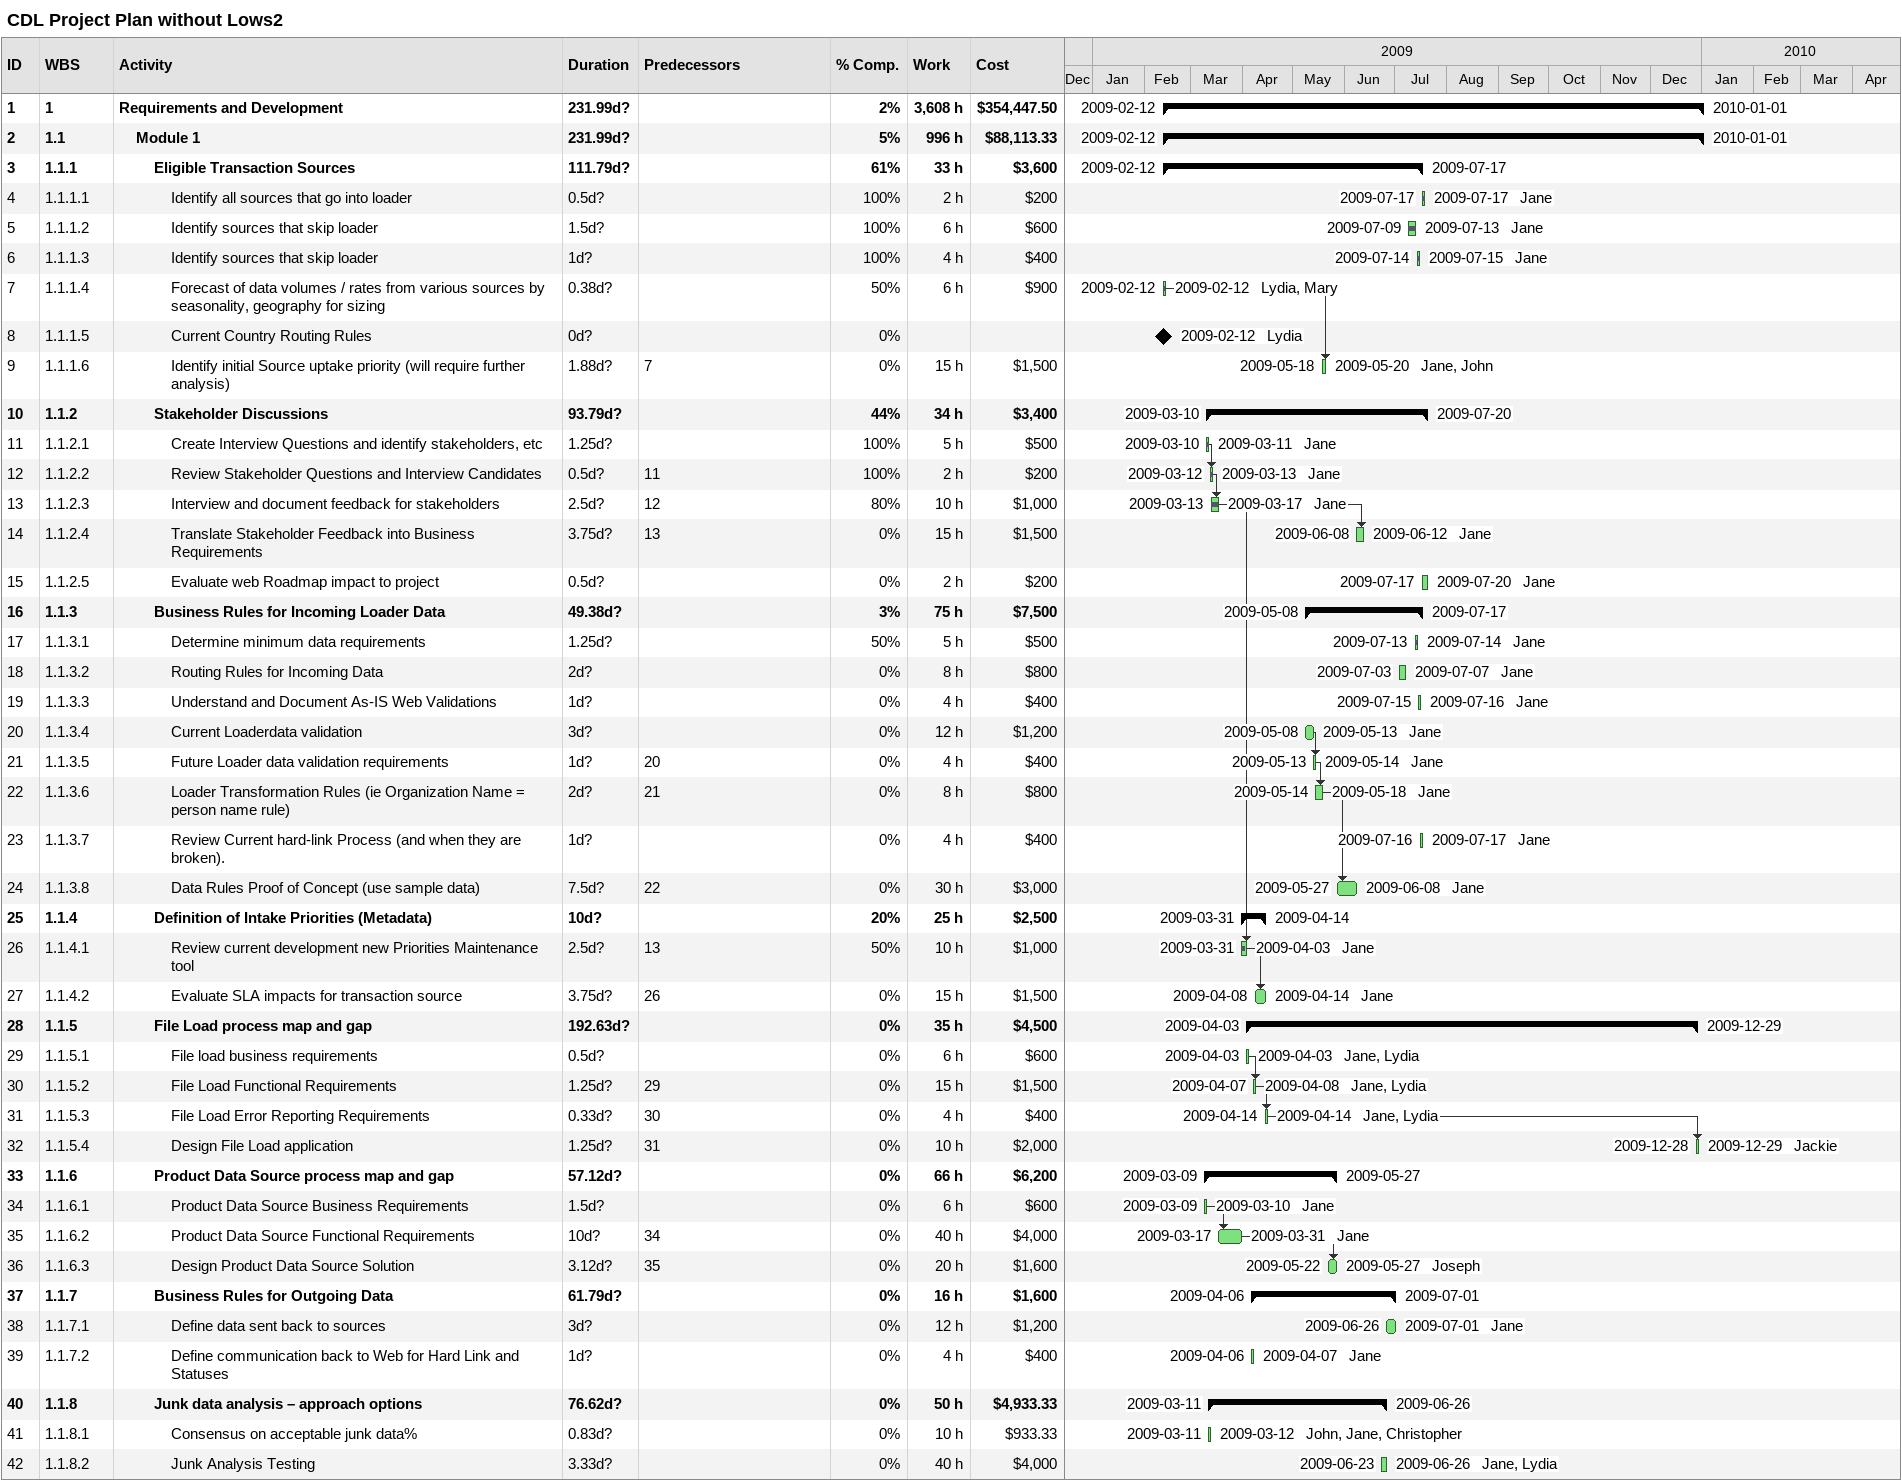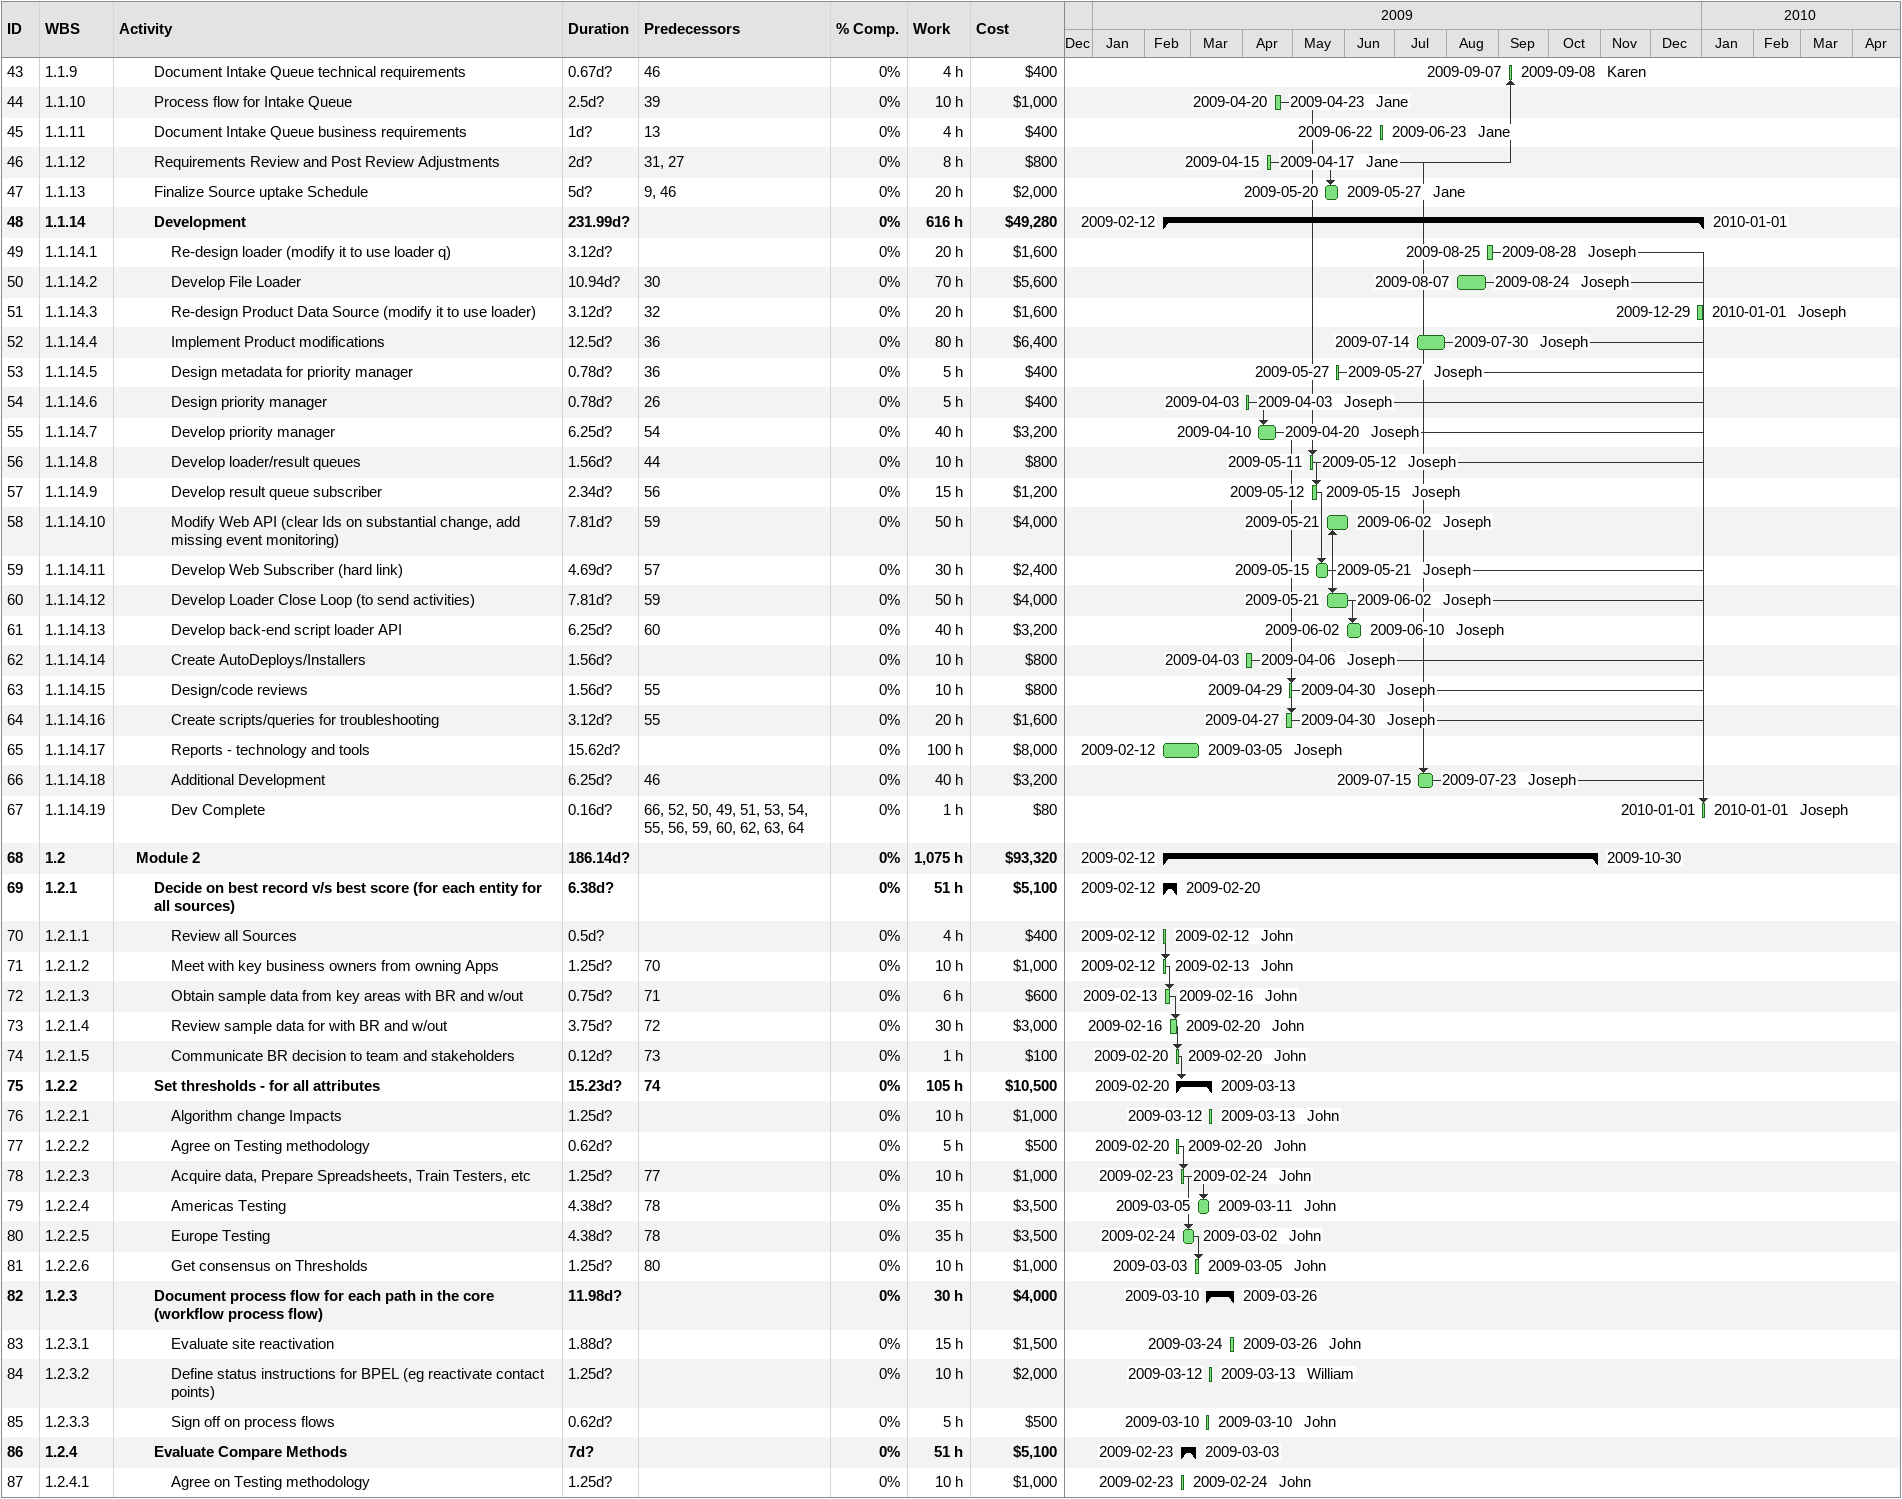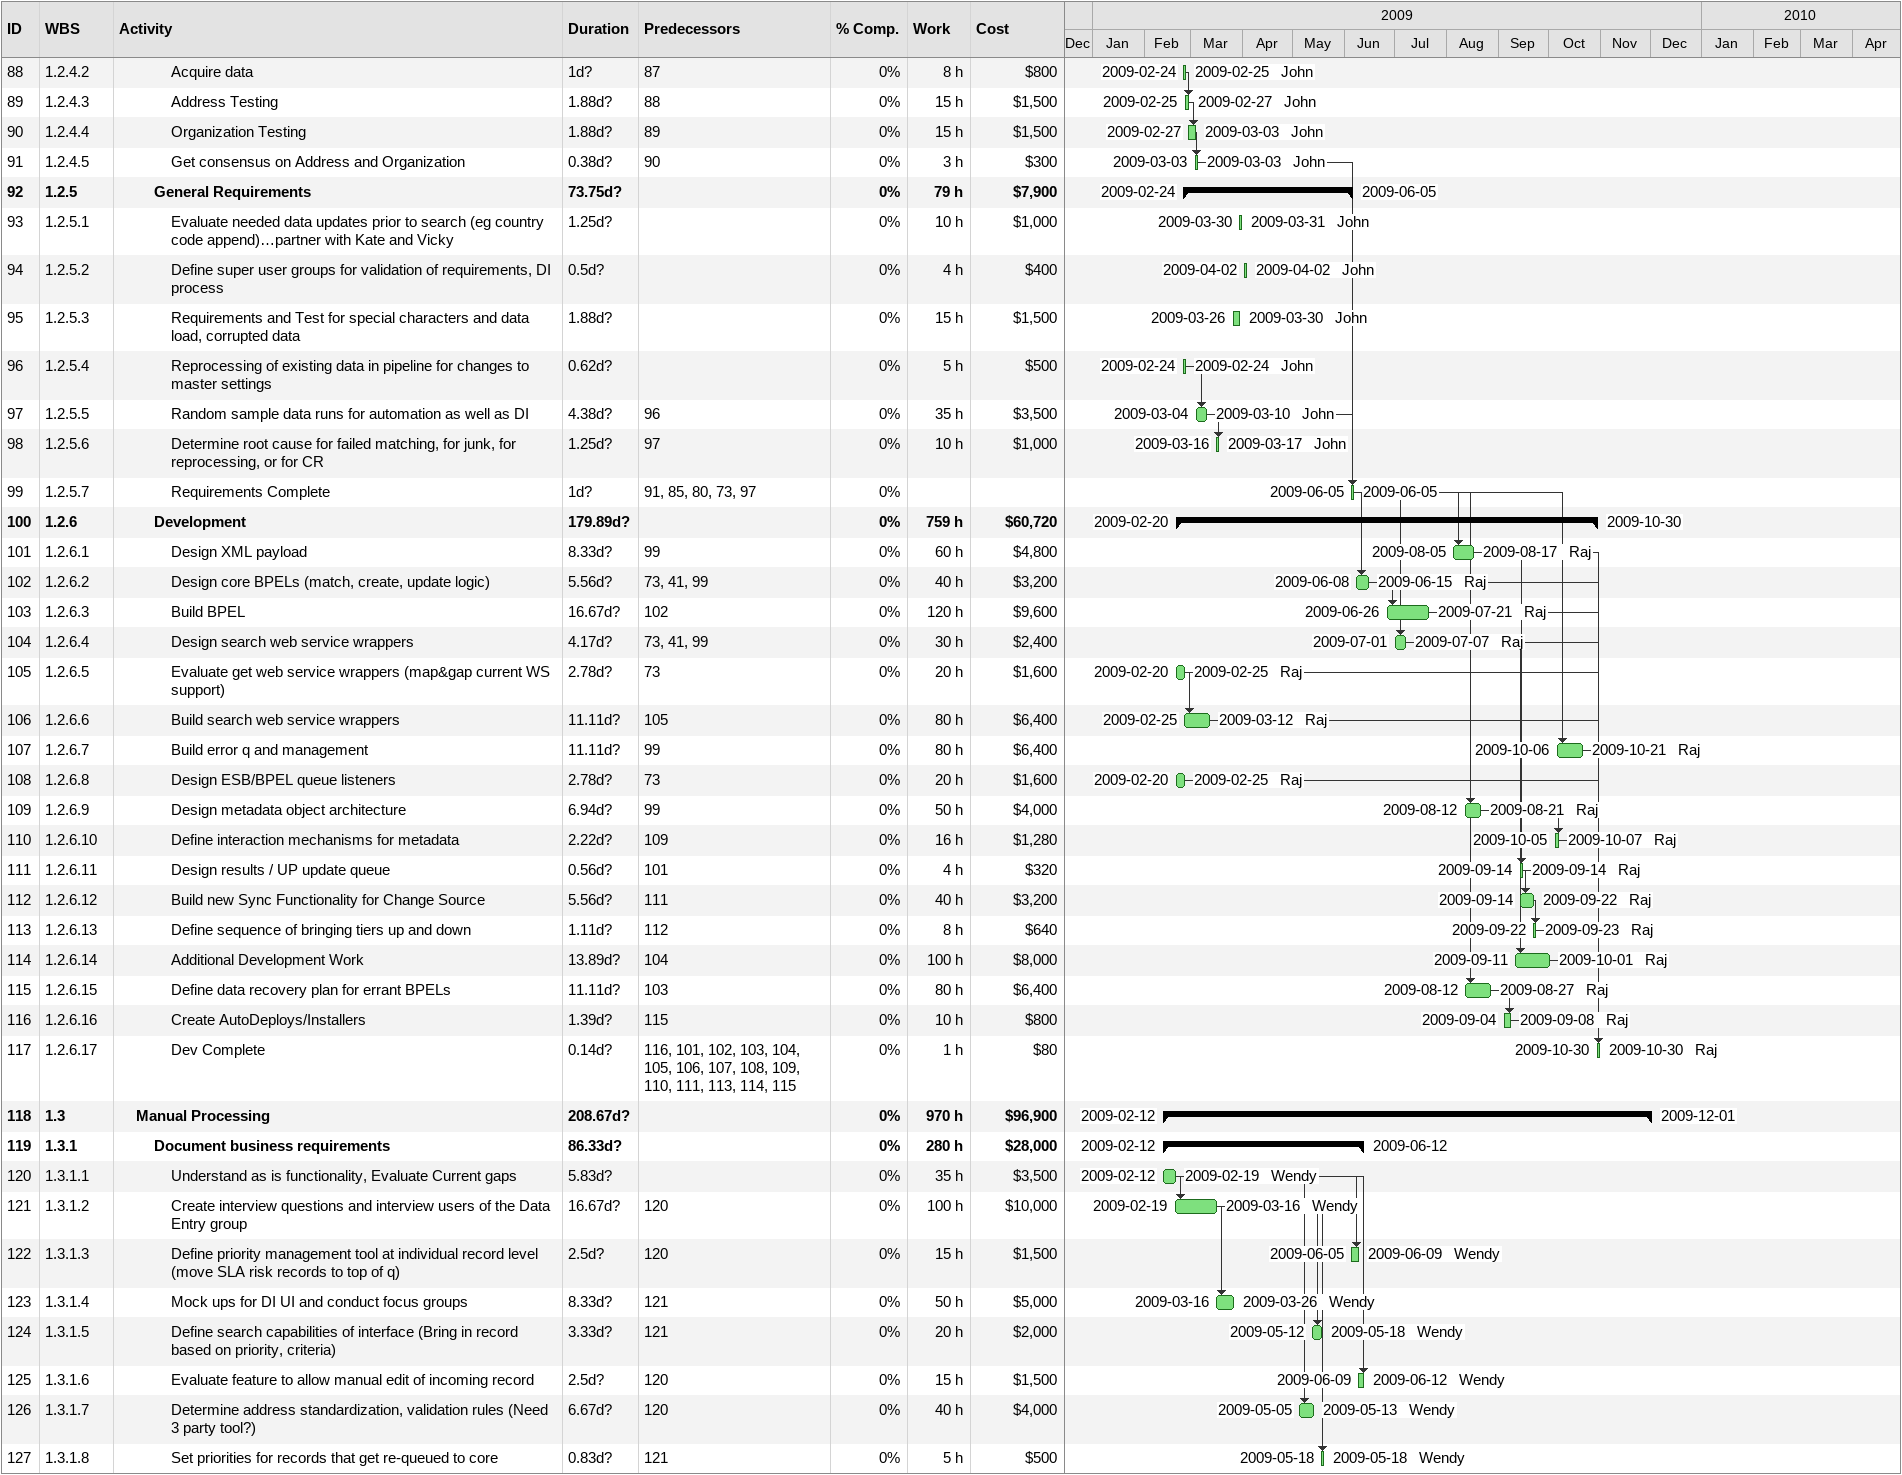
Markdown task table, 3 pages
CDL Project Plan without Lows2

| ID | WBS | Task | Duration | Start | Finish | Predecessors | Resources | % complete | Work (h) | Cost ($) |
|---|---|---|---|---|---|---|---|---|---|---|
| 1 | 1 | **Requirements and Development** | 231.99d? | 2009-02-12 | 2010-01-01 |  |  | 2 | 3608 | 354447.50 |
| 2 | 1.1 | **Module 1** | 231.99d? | 2009-02-12 | 2010-01-01 |  |  | 5 | 996 | 88113.33 |
| 3 | 1.1.1 | **Eligible Transaction Sources** | 111.79d? | 2009-02-12 | 2009-07-17 |  |  | 61 | 33 | 3600 |
| 4 | 1.1.1.1 | Identify all sources that go into loader | 0.5d? | 2009-07-17 | 2009-07-17 |  | Jane | 100 | 2 | 200 |
| 5 | 1.1.1.2 | Identify sources that skip loader | 1.5d? | 2009-07-09 | 2009-07-13 |  | Jane | 100 | 6 | 600 |
| 6 | 1.1.1.3 | Identify sources that skip loader | 1d? | 2009-07-14 | 2009-07-15 |  | Jane | 100 | 4 | 400 |
| 7 | 1.1.1.4 | Forecast of data volumes / rates from various sources by seasonality, geography for sizing | 0.38d? | 2009-02-12 | 2009-02-12 |  | Lydia, Mary | 50 | 6 | 900 |
| 8 | 1.1.1.5 | Current Country Routing Rules | 0d? | 2009-02-12 | 2009-02-12 |  | Lydia | 0 |  |  |
| 9 | 1.1.1.6 | Identify initial Source uptake priority (will require further analysis) | 1.88d? | 2009-05-18 | 2009-05-20 | 7 | Jane, John | 0 | 15 | 1500 |
| 10 | 1.1.2 | **Stakeholder Discussions** | 93.79d? | 2009-03-10 | 2009-07-20 |  |  | 44 | 34 | 3400 |
| 11 | 1.1.2.1 | Create Interview Questions and identify stakeholders, etc | 1.25d? | 2009-03-10 | 2009-03-11 |  | Jane | 100 | 5 | 500 |
| 12 | 1.1.2.2 | Review Stakeholder Questions and Interview Candidates | 0.5d? | 2009-03-12 | 2009-03-13 | 11 | Jane | 100 | 2 | 200 |
| 13 | 1.1.2.3 | Interview and document feedback for stakeholders | 2.5d? | 2009-03-13 | 2009-03-17 | 12 | Jane | 80 | 10 | 1000 |
| 14 | 1.1.2.4 | Translate Stakeholder Feedback into Business Requirements | 3.75d? | 2009-06-08 | 2009-06-12 | 13 | Jane | 0 | 15 | 1500 |
| 15 | 1.1.2.5 | Evaluate web Roadmap impact to project | 0.5d? | 2009-07-17 | 2009-07-20 |  | Jane | 0 | 2 | 200 |
| 16 | 1.1.3 | **Business Rules for Incoming Loader Data** | 49.38d? | 2009-05-08 | 2009-07-17 |  |  | 3 | 75 | 7500 |
| 17 | 1.1.3.1 | Determine minimum data requirements | 1.25d? | 2009-07-13 | 2009-07-14 |  | Jane | 50 | 5 | 500 |
| 18 | 1.1.3.2 | Routing Rules for Incoming Data | 2d? | 2009-07-03 | 2009-07-07 |  | Jane | 0 | 8 | 800 |
| 19 | 1.1.3.3 | Understand and Document As-IS Web Validations | 1d? | 2009-07-15 | 2009-07-16 |  | Jane | 0 | 4 | 400 |
| 20 | 1.1.3.4 | Current Loaderdata validation | 3d? | 2009-05-08 | 2009-05-13 |  | Jane | 0 | 12 | 1200 |
| 21 | 1.1.3.5 | Future Loader data validation requirements | 1d? | 2009-05-13 | 2009-05-14 | 20 | Jane | 0 | 4 | 400 |
| 22 | 1.1.3.6 | Loader Transformation Rules (ie Organization Name = person name rule) | 2d? | 2009-05-14 | 2009-05-18 | 21 | Jane | 0 | 8 | 800 |
| 23 | 1.1.3.7 | Review Current hard-link Process (and when they are broken). | 1d? | 2009-07-16 | 2009-07-17 |  | Jane | 0 | 4 | 400 |
| 24 | 1.1.3.8 | Data Rules Proof of Concept (use sample data) | 7.5d? | 2009-05-27 | 2009-06-08 | 22 | Jane | 0 | 30 | 3000 |
| 25 | 1.1.4 | **Definition of Intake Priorities (Metadata)** | 10d? | 2009-03-31 | 2009-04-14 |  |  | 20 | 25 | 2500 |
| 26 | 1.1.4.1 | Review current development new Priorities Maintenance tool | 2.5d? | 2009-03-31 | 2009-04-03 | 13 | Jane | 50 | 10 | 1000 |
| 27 | 1.1.4.2 | Evaluate SLA impacts for transaction source | 3.75d? | 2009-04-08 | 2009-04-14 | 26 | Jane | 0 | 15 | 1500 |
| 28 | 1.1.5 | **File Load process map and gap** | 192.63d? | 2009-04-03 | 2009-12-29 |  |  | 0 | 35 | 4500 |
| 29 | 1.1.5.1 | File load business requirements | 0.5d? | 2009-04-03 | 2009-04-03 |  | Jane, Lydia | 0 | 6 | 600 |
| 30 | 1.1.5.2 | File Load Functional Requirements | 1.25d? | 2009-04-07 | 2009-04-08 | 29 | Jane, Lydia | 0 | 15 | 1500 |
| 31 | 1.1.5.3 | File Load Error Reporting Requirements | 0.33d? | 2009-04-14 | 2009-04-14 | 30 | Jane, Lydia | 0 | 4 | 400 |
| 32 | 1.1.5.4 | Design File Load application | 1.25d? | 2009-12-28 | 2009-12-29 | 31 | Jackie | 0 | 10 | 2000 |
| 33 | 1.1.6 | **Product Data Source process map and gap** | 57.12d? | 2009-03-09 | 2009-05-27 |  |  | 0 | 66 | 6200 |
| 34 | 1.1.6.1 | Product Data Source Business Requirements | 1.5d? | 2009-03-09 | 2009-03-10 |  | Jane | 0 | 6 | 600 |
| 35 | 1.1.6.2 | Product Data Source Functional Requirements | 10d? | 2009-03-17 | 2009-03-31 | 34 | Jane | 0 | 40 | 4000 |
| 36 | 1.1.6.3 | Design Product Data Source Solution | 3.12d? | 2009-05-22 | 2009-05-27 | 35 | Joseph | 0 | 20 | 1600 |
| 37 | 1.1.7 | **Business Rules for Outgoing Data** | 61.79d? | 2009-04-06 | 2009-07-01 |  |  | 0 | 16 | 1600 |
| 38 | 1.1.7.1 | Define data sent back to sources | 3d? | 2009-06-26 | 2009-07-01 |  | Jane | 0 | 12 | 1200 |
| 39 | 1.1.7.2 | Define communication back to Web for Hard Link and Statuses | 1d? | 2009-04-06 | 2009-04-07 |  | Jane | 0 | 4 | 400 |
| 40 | 1.1.8 | **Junk data analysis – approach options** | 76.62d? | 2009-03-11 | 2009-06-26 |  |  | 0 | 50 | 4933.33 |
| 41 | 1.1.8.1 | Consensus on acceptable junk data% | 0.83d? | 2009-03-11 | 2009-03-12 |  | John, Jane, Christopher | 0 | 10 | 933.33 |
| 42 | 1.1.8.2 | Junk Analysis Testing | 3.33d? | 2009-06-23 | 2009-06-26 |  | Jane, Lydia | 0 | 40 | 4000 |
| 43 | 1.1.9 | Document Intake Queue technical requirements | 0.67d? | 2009-09-07 | 2009-09-08 | 46 | Karen | 0 | 4 | 400 |
| 44 | 1.1.10 | Process flow for Intake Queue | 2.5d? | 2009-04-20 | 2009-04-23 | 39 | Jane | 0 | 10 | 1000 |
| 45 | 1.1.11 | Document Intake Queue business requirements | 1d? | 2009-06-22 | 2009-06-23 | 13 | Jane | 0 | 4 | 400 |
| 46 | 1.1.12 | Requirements Review and Post Review Adjustments | 2d? | 2009-04-15 | 2009-04-17 | 31, 27 | Jane | 0 | 8 | 800 |
| 47 | 1.1.13 | Finalize Source uptake Schedule | 5d? | 2009-05-20 | 2009-05-27 | 9, 46 | Jane | 0 | 20 | 2000 |
| 48 | 1.1.14 | **Development** | 231.99d? | 2009-02-12 | 2010-01-01 |  |  | 0 | 616 | 49280 |
| 49 | 1.1.14.1 | Re-design loader (modify it to use loader q) | 3.12d? | 2009-08-25 | 2009-08-28 |  | Joseph | 0 | 20 | 1600 |
| 50 | 1.1.14.2 | Develop File Loader | 10.94d? | 2009-08-07 | 2009-08-24 | 30 | Joseph | 0 | 70 | 5600 |
| 51 | 1.1.14.3 | Re-design Product Data Source (modify it to use loader) | 3.12d? | 2009-12-29 | 2010-01-01 | 32 | Joseph | 0 | 20 | 1600 |
| 52 | 1.1.14.4 | Implement Product modifications | 12.5d? | 2009-07-14 | 2009-07-30 | 36 | Joseph | 0 | 80 | 6400 |
| 53 | 1.1.14.5 | Design metadata for priority manager | 0.78d? | 2009-05-27 | 2009-05-27 | 36 | Joseph | 0 | 5 | 400 |
| 54 | 1.1.14.6 | Design priority manager | 0.78d? | 2009-04-03 | 2009-04-03 | 26 | Joseph | 0 | 5 | 400 |
| 55 | 1.1.14.7 | Develop priority manager | 6.25d? | 2009-04-10 | 2009-04-20 | 54 | Joseph | 0 | 40 | 3200 |
| 56 | 1.1.14.8 | Develop loader/result queues | 1.56d? | 2009-05-11 | 2009-05-12 | 44 | Joseph | 0 | 10 | 800 |
| 57 | 1.1.14.9 | Develop result queue subscriber | 2.34d? | 2009-05-12 | 2009-05-15 | 56 | Joseph | 0 | 15 | 1200 |
| 58 | 1.1.14.10 | Modify Web API (clear Ids on substantial change, add missing event monitoring) | 7.81d? | 2009-05-21 | 2009-06-02 | 59 | Joseph | 0 | 50 | 4000 |
| 59 | 1.1.14.11 | Develop Web Subscriber (hard link) | 4.69d? | 2009-05-15 | 2009-05-21 | 57 | Joseph | 0 | 30 | 2400 |
| 60 | 1.1.14.12 | Develop Loader Close Loop (to send activities) | 7.81d? | 2009-05-21 | 2009-06-02 | 59 | Joseph | 0 | 50 | 4000 |
| 61 | 1.1.14.13 | Develop back-end script loader API | 6.25d? | 2009-06-02 | 2009-06-10 | 60 | Joseph | 0 | 40 | 3200 |
| 62 | 1.1.14.14 | Create AutoDeploys/Installers | 1.56d? | 2009-04-03 | 2009-04-06 |  | Joseph | 0 | 10 | 800 |
| 63 | 1.1.14.15 | Design/code reviews | 1.56d? | 2009-04-29 | 2009-04-30 | 55 | Joseph | 0 | 10 | 800 |
| 64 | 1.1.14.16 | Create scripts/queries for troubleshooting | 3.12d? | 2009-04-27 | 2009-04-30 | 55 | Joseph | 0 | 20 | 1600 |
| 65 | 1.1.14.17 | Reports - technology and tools | 15.62d? | 2009-02-12 | 2009-03-05 |  | Joseph | 0 | 100 | 8000 |
| 66 | 1.1.14.18 | Additional Development | 6.25d? | 2009-07-15 | 2009-07-23 | 46 | Joseph | 0 | 40 | 3200 |
| 67 | 1.1.14.19 | Dev Complete | 0.16d? | 2010-01-01 | 2010-01-01 | 66, 52, 50, 49, 51, 53, 54, 55, 56, 59, 60, 62, 63, 64 | Joseph | 0 | 1 | 80 |
| 68 | 1.2 | **Module 2** | 186.14d? | 2009-02-12 | 2009-10-30 |  |  | 0 | 1075 | 93320 |
| 69 | 1.2.1 | **Decide on best record v/s best score (for each entity for all sources)** | 6.38d? | 2009-02-12 | 2009-02-20 |  |  | 0 | 51 | 5100 |
| 70 | 1.2.1.1 | Review all Sources | 0.5d? | 2009-02-12 | 2009-02-12 |  | John | 0 | 4 | 400 |
| 71 | 1.2.1.2 | Meet with key business owners from owning Apps | 1.25d? | 2009-02-12 | 2009-02-13 | 70 | John | 0 | 10 | 1000 |
| 72 | 1.2.1.3 | Obtain sample data from key areas with BR and w/out | 0.75d? | 2009-02-13 | 2009-02-16 | 71 | John | 0 | 6 | 600 |
| 73 | 1.2.1.4 | Review sample data for with BR and w/out | 3.75d? | 2009-02-16 | 2009-02-20 | 72 | John | 0 | 30 | 3000 |
| 74 | 1.2.1.5 | Communicate BR decision to team and stakeholders | 0.12d? | 2009-02-20 | 2009-02-20 | 73 | John | 0 | 1 | 100 |
| 75 | 1.2.2 | **Set thresholds - for all attributes** | 15.23d? | 2009-02-20 | 2009-03-13 | 74 |  | 0 | 105 | 10500 |
| 76 | 1.2.2.1 | Algorithm change Impacts | 1.25d? | 2009-03-12 | 2009-03-13 |  | John | 0 | 10 | 1000 |
| 77 | 1.2.2.2 | Agree on Testing methodology | 0.62d? | 2009-02-20 | 2009-02-20 |  | John | 0 | 5 | 500 |
| 78 | 1.2.2.3 | Acquire data, Prepare Spreadsheets, Train Testers, etc | 1.25d? | 2009-02-23 | 2009-02-24 | 77 | John | 0 | 10 | 1000 |
| 79 | 1.2.2.4 | Americas Testing | 4.38d? | 2009-03-05 | 2009-03-11 | 78 | John | 0 | 35 | 3500 |
| 80 | 1.2.2.5 | Europe Testing | 4.38d? | 2009-02-24 | 2009-03-02 | 78 | John | 0 | 35 | 3500 |
| 81 | 1.2.2.6 | Get consensus on Thresholds | 1.25d? | 2009-03-03 | 2009-03-05 | 80 | John | 0 | 10 | 1000 |
| 82 | 1.2.3 | **Document process flow for each path in the core (workflow process flow)** | 11.98d? | 2009-03-10 | 2009-03-26 |  |  | 0 | 30 | 4000 |
| 83 | 1.2.3.1 | Evaluate site reactivation | 1.88d? | 2009-03-24 | 2009-03-26 |  | John | 0 | 15 | 1500 |
| 84 | 1.2.3.2 | Define status instructions for BPEL (eg reactivate contact points) | 1.25d? | 2009-03-12 | 2009-03-13 |  | William | 0 | 10 | 2000 |
| 85 | 1.2.3.3 | Sign off on process flows | 0.62d? | 2009-03-10 | 2009-03-10 |  | John | 0 | 5 | 500 |
| 86 | 1.2.4 | **Evaluate Compare Methods** | 7d? | 2009-02-23 | 2009-03-03 |  |  | 0 | 51 | 5100 |
| 87 | 1.2.4.1 | Agree on Testing methodology | 1.25d? | 2009-02-23 | 2009-02-24 |  | John | 0 | 10 | 1000 |
| 88 | 1.2.4.2 | Acquire data | 1d? | 2009-02-24 | 2009-02-25 | 87 | John | 0 | 8 | 800 |
| 89 | 1.2.4.3 | Address Testing | 1.88d? | 2009-02-25 | 2009-02-27 | 88 | John | 0 | 15 | 1500 |
| 90 | 1.2.4.4 | Organization Testing | 1.88d? | 2009-02-27 | 2009-03-03 | 89 | John | 0 | 15 | 1500 |
| 91 | 1.2.4.5 | Get consensus on Address and Organization | 0.38d? | 2009-03-03 | 2009-03-03 | 90 | John | 0 | 3 | 300 |
| 92 | 1.2.5 | **General Requirements** | 73.75d? | 2009-02-24 | 2009-06-05 |  |  | 0 | 79 | 7900 |
| 93 | 1.2.5.1 | Evaluate needed data updates prior to search (eg country code append)…partner with Kate and Vicky | 1.25d? | 2009-03-30 | 2009-03-31 |  | John | 0 | 10 | 1000 |
| 94 | 1.2.5.2 | Define super user groups for validation of requirements, DI process | 0.5d? | 2009-04-02 | 2009-04-02 |  | John | 0 | 4 | 400 |
| 95 | 1.2.5.3 | Requirements and Test for special characters and data load, corrupted data | 1.88d? | 2009-03-26 | 2009-03-30 |  | John | 0 | 15 | 1500 |
| 96 | 1.2.5.4 | Reprocessing of existing data in pipeline for changes to master settings | 0.62d? | 2009-02-24 | 2009-02-24 |  | John | 0 | 5 | 500 |
| 97 | 1.2.5.5 | Random sample data runs for automation as well as DI | 4.38d? | 2009-03-04 | 2009-03-10 | 96 | John | 0 | 35 | 3500 |
| 98 | 1.2.5.6 | Determine root cause for failed matching, for junk, for reprocessing, or for CR | 1.25d? | 2009-03-16 | 2009-03-17 | 97 | John | 0 | 10 | 1000 |
| 99 | 1.2.5.7 | Requirements Complete | 1d? | 2009-06-05 | 2009-06-05 | 91, 85, 80, 73, 97 |  | 0 |  |  |
| 100 | 1.2.6 | **Development** | 179.89d? | 2009-02-20 | 2009-10-30 |  |  | 0 | 759 | 60720 |
| 101 | 1.2.6.1 | Design XML payload | 8.33d? | 2009-08-05 | 2009-08-17 | 99 | Raj | 0 | 60 | 4800 |
| 102 | 1.2.6.2 | Design core BPELs (match, create, update logic) | 5.56d? | 2009-06-08 | 2009-06-15 | 73, 41, 99 | Raj | 0 | 40 | 3200 |
| 103 | 1.2.6.3 | Build BPEL | 16.67d? | 2009-06-26 | 2009-07-21 | 102 | Raj | 0 | 120 | 9600 |
| 104 | 1.2.6.4 | Design search web service wrappers | 4.17d? | 2009-07-01 | 2009-07-07 | 73, 41, 99 | Raj | 0 | 30 | 2400 |
| 105 | 1.2.6.5 | Evaluate get web service wrappers (map&gap current WS support) | 2.78d? | 2009-02-20 | 2009-02-25 | 73 | Raj | 0 | 20 | 1600 |
| 106 | 1.2.6.6 | Build search web service wrappers | 11.11d? | 2009-02-25 | 2009-03-12 | 105 | Raj | 0 | 80 | 6400 |
| 107 | 1.2.6.7 | Build error q and management | 11.11d? | 2009-10-06 | 2009-10-21 | 99 | Raj | 0 | 80 | 6400 |
| 108 | 1.2.6.8 | Design ESB/BPEL queue listeners | 2.78d? | 2009-02-20 | 2009-02-25 | 73 | Raj | 0 | 20 | 1600 |
| 109 | 1.2.6.9 | Design metadata object architecture | 6.94d? | 2009-08-12 | 2009-08-21 | 99 | Raj | 0 | 50 | 4000 |
| 110 | 1.2.6.10 | Define interaction mechanisms for metadata | 2.22d? | 2009-10-05 | 2009-10-07 | 109 | Raj | 0 | 16 | 1280 |
| 111 | 1.2.6.11 | Design results / UP update queue | 0.56d? | 2009-09-14 | 2009-09-14 | 101 | Raj | 0 | 4 | 320 |
| 112 | 1.2.6.12 | Build new Sync Functionality for Change Source | 5.56d? | 2009-09-14 | 2009-09-22 | 111 | Raj | 0 | 40 | 3200 |
| 113 | 1.2.6.13 | Define sequence of bringing tiers up and down | 1.11d? | 2009-09-22 | 2009-09-23 | 112 | Raj | 0 | 8 | 640 |
| 114 | 1.2.6.14 | Additional Development Work | 13.89d? | 2009-09-11 | 2009-10-01 | 104 | Raj | 0 | 100 | 8000 |
| 115 | 1.2.6.15 | Define data recovery plan for errant BPELs | 11.11d? | 2009-08-12 | 2009-08-27 | 103 | Raj | 0 | 80 | 6400 |
| 116 | 1.2.6.16 | Create AutoDeploys/Installers | 1.39d? | 2009-09-04 | 2009-09-08 | 115 | Raj | 0 | 10 | 800 |
| 117 | 1.2.6.17 | Dev Complete | 0.14d? | 2009-10-30 | 2009-10-30 | 116, 101, 102, 103, 104, 105, 106, 107, 108, 109, 110, 111, 113, 114, 115 | Raj | 0 | 1 | 80 |
| 118 | 1.3 | **Manual Processing** | 208.67d? | 2009-02-12 | 2009-12-01 |  |  | 0 | 970 | 96900 |
| 119 | 1.3.1 | **Document business requirements** | 86.33d? | 2009-02-12 | 2009-06-12 |  |  | 0 | 280 | 28000 |
| 120 | 1.3.1.1 | Understand as is functionality, Evaluate Current gaps | 5.83d? | 2009-02-12 | 2009-02-19 |  | Wendy | 0 | 35 | 3500 |
| 121 | 1.3.1.2 | Create interview questions and interview users of the Data Entry group | 16.67d? | 2009-02-19 | 2009-03-16 | 120 | Wendy | 0 | 100 | 10000 |
| 122 | 1.3.1.3 | Define priority management tool at individual record level (move SLA risk records to top of q) | 2.5d? | 2009-06-05 | 2009-06-09 | 120 | Wendy | 0 | 15 | 1500 |
| 123 | 1.3.1.4 | Mock ups for DI UI and conduct focus groups | 8.33d? | 2009-03-16 | 2009-03-26 | 121 | Wendy | 0 | 50 | 5000 |
| 124 | 1.3.1.5 | Define search capabilities of interface (Bring in record based on priority, criteria) | 3.33d? | 2009-05-12 | 2009-05-18 | 121 | Wendy | 0 | 20 | 2000 |
| 125 | 1.3.1.6 | Evaluate feature to allow manual edit of incoming record | 2.5d? | 2009-06-09 | 2009-06-12 | 120 | Wendy | 0 | 15 | 1500 |
| 126 | 1.3.1.7 | Determine address standardization, validation rules (Need 3 party tool?) | 6.67d? | 2009-05-05 | 2009-05-13 | 120 | Wendy | 0 | 40 | 4000 |
| 127 | 1.3.1.8 | Set priorities for records that get re-queued to core | 0.83d? | 2009-05-18 | 2009-05-18 | 121 | Wendy | 0 | 5 | 500 |
